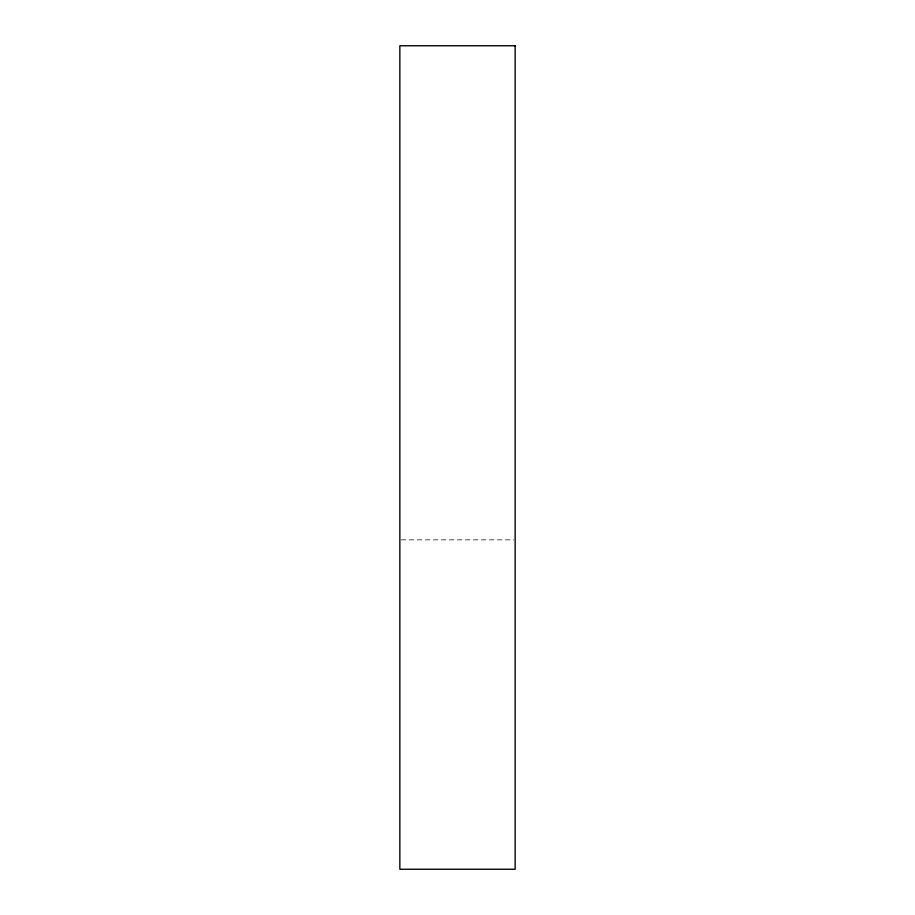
<?xml version="1.0" encoding="UTF-8"?>
<svg xmlns="http://www.w3.org/2000/svg" width="915" height="915" viewBox="0 0 915 915"><rect width="100%" height="100%" fill="white"/><g stroke="black" fill="none" stroke-linecap="round" stroke-linejoin="round"><path stroke-width="0.69" stroke-dasharray="4.58 3.43" d="M401.273 539.85L513.727 539.85"/><path stroke-width="1.37" d="M515.145 45.75L399.855 45.75L399.855 869.25L515.145 869.25L515.145 45.75"/></g></svg>
